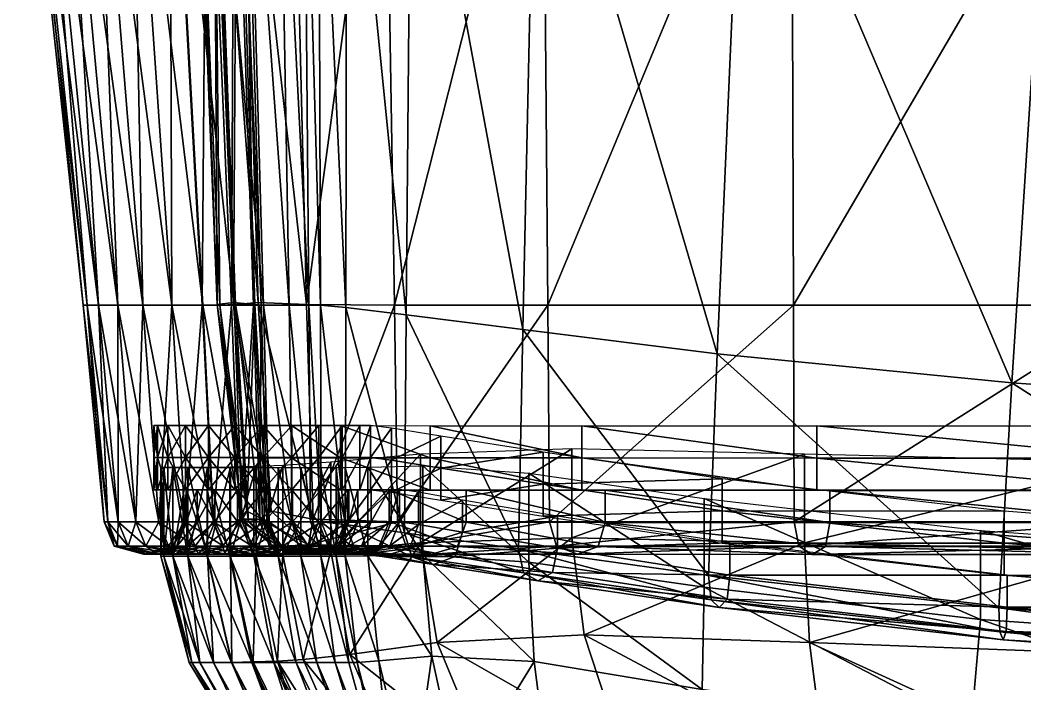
# Model space of a CAD drawing. Header units: centimetres. Extents: x -527 to 527, y -500 to 500.
# Drawn here: x -522.11 to -487.71, y -472.32 to -449.6 of the extents above; entities that cross this region are included whole.
import ezdxf

# ---------------------------------------------------------------- set-up
doc = ezdxf.new("R2010")
doc.units = ezdxf.units.CM
for name, color, linetype, true_color in [('leather', 7, 'Continuous', 0xb01a1a), ('Object019', 7, 'Continuous', 0xb8e499), ('Object021', 7, 'Continuous', 0x3d8706)]:
    doc.layers.add(name, color=color, linetype=linetype, true_color=true_color)

msp = doc.modelspace()

# ---------------------------------------------------------------- meshes
at = {"layer": 'leather', "color": 31, "true_color": 0xe4b899}
mesh = msp.add_polyface(dxfattribs=at)
corners = [(-498.764, -472.515, -369.182), (-498.984, -476.935, -368.682), (-503.982, -475.678, -367.48), (-504.515, -471.555, -367.879), (-489.555, -473.77, -369.838), (-499.764, -477.547, 170.792), (-501.532, -474.5, 172.586), (-506.118, -475.029, 165.851), (-507.832, -470.9, 166.416), (-502.803, -470.636, 173.803), (-510.823, -471.312, 155.237), (-508.871, -475.852, 155.308), (-502.529, -478.977, 165.789), (-494.567, -475.029, 176.783), (-495.088, -470.9, 178.313), (-494.661, -478.977, 173.344), (-507.066, -475.717, -365.498), (-508.008, -471.376, -365.716), (-508.695, -476.232, -362.108), (-509.829, -471.535, -362.162), (-498.691, -469.013, -369.349), (-504.692, -468.154, -368.011), (-504.692, -465.112, -368.011), (-498.691, -465.972, -369.349), (-489.238, -470.115, -370.02), (-495.262, -467.496, 178.823), (-503.226, -467.32, 174.208), (-495.262, -464.455, 178.823), (-503.226, -464.278, 174.208), (-508.322, -467.902, -365.789), (-510.207, -467.941, -362.181), (-510.207, -464.9, -362.181), (-508.322, -464.86, -365.789), (-508.403, -467.496, 166.605), (-508.403, -464.455, 166.605)]
mesh.append_faces([[corners[k] for k in face] for face in [(0, 1, 2), (2, 3, 0), (1, 0, 4), (5, 6, 7), (8, 7, 6), (6, 9, 8), (7, 8, 10), (10, 11, 7), (12, 7, 11), (13, 14, 9), (9, 6, 13), (15, 13, 6), (6, 5, 15), (16, 17, 3), (3, 2, 16), (17, 16, 18), (18, 19, 17), (4, 0, 20), (21, 20, 0), (0, 3, 21), (20, 21, 22), (22, 23, 20), (24, 20, 23), (25, 26, 9), (9, 14, 25), (26, 25, 27), (27, 28, 26), (29, 21, 3), (3, 17, 29), (30, 29, 17), (31, 32, 29), (21, 29, 32), (32, 22, 21), (10, 8, 33), (26, 33, 8), (8, 9, 26), (33, 26, 28), (28, 34, 33)]], dxfattribs={"vtx2": -1, "color": 31})
mesh = msp.add_polyface(dxfattribs=at)
corners = [(-508.008, -471.376, -365.716), (-509.829, -471.535, -362.162), (-510.207, -467.941, -362.181), (-508.322, -467.902, -365.789), (-510.207, -464.9, -362.181), (-510.975, -467.954, -356.683), (-510.563, -471.588, -356.683), (-511.289, -467.954, -348.893), (-510.85, -471.588, -348.893), (-511.289, -464.913, -348.893), (-510.975, -464.913, -356.683), (-513.115, -467.888, 139.235), (-514.026, -467.921, 118.214), (-513.298, -471.538, 118.345), (-512.421, -471.488, 139.347), (-511.473, -467.77, 155.213), (-510.823, -471.312, 155.237), (-511.473, -464.729, 155.213), (-513.115, -464.847, 139.235), (-514.026, -464.88, 118.214), (-508.403, -467.496, 166.605), (-508.403, -464.455, 166.605), (-514.123, -471.568, 91.83), (-511.813, -467.954, -338.407), (-511.327, -471.588, -338.407), (-512.492, -467.954, -324.635), (-511.947, -471.588, -324.633), (-512.492, -464.913, -324.635), (-511.813, -464.913, -338.407), (-513.274, -467.954, -306.986), (-512.66, -471.588, -306.98), (-514.105, -467.954, -284.869), (-513.417, -471.588, -284.855), (-514.105, -464.913, -284.869), (-513.274, -464.913, -306.986)]
mesh.append_faces([[corners[k] for k in face] for face in [(0, 1, 2), (3, 2, 4), (5, 2, 1), (1, 6, 5), (7, 5, 6), (6, 8, 7), (5, 7, 9), (9, 10, 5), (2, 5, 10), (10, 4, 2), (11, 12, 13), (13, 14, 11), (15, 11, 14), (14, 16, 15), (11, 15, 17), (17, 18, 11), (12, 11, 18), (18, 19, 12), (20, 15, 16), (15, 20, 21), (21, 17, 15), (22, 13, 12), (23, 7, 8), (8, 24, 23), (25, 23, 24), (24, 26, 25), (23, 25, 27), (27, 28, 23), (7, 23, 28), (28, 9, 7), (29, 25, 26), (26, 30, 29), (31, 29, 30), (30, 32, 31), (29, 31, 33), (33, 34, 29), (25, 29, 34), (34, 27, 25)]], dxfattribs={"vtx2": -1, "color": 31})
mesh = msp.add_polyface(dxfattribs=at)
corners = [(-476.544, -488.911, 145.176), (-474.397, -487.3, 159.79), (-488.595, -486.003, 158.453), (-490.486, -487.3, 143.494), (-478.333, -489.82, 125.146), (-492.008, -487.961, 123.184), (-484.925, -480.334, 175.399), (-486.56, -483.699, 168.815), (-472.249, -484.65, 169.918), (-496.332, -481.837, 167.107), (-494.661, -478.977, 173.344), (-500.106, -484.65, 141.813), (-498.505, -483.699, 156.966), (-489.555, -473.77, -369.838), (-490.504, -478.651, -369.291), (-498.984, -476.935, -368.682), (-491.655, -483.331, -368.065), (-499.51, -481.052, -367.572), (-484.063, -471.312, 180.641), (-484.231, -475.852, 179.028), (-469.529, -476.206, 179.904), (-470.496, -480.955, 176.356), (-493.178, -488.063, -362.194), (-492.574, -486.384, -365.844), (-479.407, -488.289, -365.935), (-478.441, -484.994, -368.23), (-476.973, -479.99, -369.494), (-475.685, -474.836, -370.056), (-494.567, -475.029, 176.783), (-495.088, -470.9, 178.313), (-489.238, -470.115, -370.02), (-475.256, -471.091, -370.244), (-489.238, -467.073, -370.02), (-475.256, -468.049, -370.244), (-498.691, -469.013, -369.349), (-498.691, -465.972, -369.349), (-484.007, -467.77, 181.178), (-495.262, -467.496, 178.823), (-484.007, -464.729, 181.178), (-495.262, -464.455, 178.823), (-468.957, -467.888, 182.006), (-468.957, -464.847, 182.006)]
mesh.append_faces([[corners[k] for k in face] for face in [(0, 1, 2), (2, 3, 0), (4, 0, 3), (3, 5, 4), (6, 7, 8), (7, 2, 1), (2, 7, 9), (10, 9, 7), (7, 6, 10), (5, 3, 11), (3, 2, 12), (13, 14, 15), (14, 16, 17), (18, 19, 20), (19, 6, 21), (22, 23, 24), (25, 24, 23), (23, 16, 25), (26, 25, 16), (16, 14, 26), (27, 26, 14), (14, 13, 27), (28, 10, 6), (6, 19, 28), (29, 28, 19), (19, 18, 29), (30, 31, 27), (27, 13, 30), (31, 30, 32), (32, 33, 31), (34, 30, 13), (35, 32, 30), (36, 37, 29), (29, 18, 36), (37, 36, 38), (38, 39, 37), (40, 36, 18), (41, 38, 36)]], dxfattribs={"vtx2": -1, "color": 31})
mesh = msp.add_polyface(dxfattribs=at)
corners = [(-514.931, -467.954, -257.693), (-514.105, -467.954, -284.869), (-513.417, -471.588, -284.855), (-515.702, -467.954, -226.532), (-514.17, -471.588, -257.667), (-515.702, -464.913, -226.532), (-514.931, -464.913, -257.693), (-514.105, -464.913, -284.869), (-516.369, -467.954, -192.456), (-514.873, -471.588, -226.489), (-516.88, -467.954, -156.539), (-515.481, -471.588, -192.398), (-516.88, -464.913, -156.539), (-516.369, -464.913, -192.456), (-516.369, -467.954, 26.898), (-516.88, -467.954, -9.02), (-515.948, -471.588, -8.921), (-515.694, -467.951, 60.864), (-515.481, -471.588, 27.01), (-514.862, -471.583, 60.989), (-515.694, -464.91, 60.864), (-516.369, -464.913, 26.898), (-516.88, -464.913, -9.02), (-514.899, -467.941, 91.696), (-514.123, -471.568, 91.83), (-514.026, -467.921, 118.214), (-514.026, -464.88, 118.214), (-514.899, -464.9, 91.696), (-517.187, -467.954, -119.851), (-515.948, -471.588, -156.467), (-517.29, -467.954, -82.779), (-516.228, -471.588, -119.771), (-517.29, -464.913, -82.779), (-517.187, -464.913, -119.851), (-517.187, -467.954, -45.707), (-516.321, -471.588, -82.694), (-516.228, -471.588, -45.616), (-517.187, -464.913, -45.707)]
mesh.append_faces([[corners[k] for k in face] for face in [(0, 1, 2), (3, 0, 4), (0, 3, 5), (5, 6, 0), (1, 0, 6), (6, 7, 1), (8, 3, 9), (10, 8, 11), (8, 10, 12), (12, 13, 8), (3, 8, 13), (13, 5, 3), (14, 15, 16), (17, 14, 18), (18, 19, 17), (14, 17, 20), (20, 21, 14), (15, 14, 21), (21, 22, 15), (23, 17, 19), (19, 24, 23), (25, 23, 24), (23, 25, 26), (26, 27, 23), (17, 23, 27), (27, 20, 17), (28, 10, 29), (30, 28, 31), (28, 30, 32), (32, 33, 28), (10, 28, 33), (33, 12, 10), (34, 30, 35), (15, 34, 36), (34, 15, 22), (22, 37, 34), (30, 34, 37), (37, 32, 30)]], dxfattribs={"vtx2": -1, "color": 31})
mesh = msp.add_polyface(dxfattribs=at)
corners = [(-513.15, -476.404, -156.25), (-515.948, -471.588, -156.467), (-515.481, -471.588, -192.398), (-512.819, -476.404, -192.221), (-514.873, -471.588, -226.489), (-510.563, -471.588, -356.683), (-509.329, -476.404, -356.683), (-509.532, -476.404, -348.893), (-510.85, -471.588, -348.893), (-509.829, -471.535, -362.162), (-508.695, -476.232, -362.108), (-512.819, -476.404, 27.346), (-512.364, -476.394, 61.366), (-514.862, -471.583, 60.989), (-515.481, -471.588, 27.01), (-515.948, -471.588, -8.921), (-513.15, -476.404, -8.625), (-511.793, -476.365, 92.23), (-511.116, -476.305, 118.737), (-513.298, -471.538, 118.345), (-514.123, -471.568, 91.83), (-516.321, -471.588, -82.694), (-516.228, -471.588, -119.771), (-513.349, -476.404, -119.531), (-516.228, -471.588, -45.616), (-513.349, -476.404, -45.344), (-513.415, -476.404, -82.438), (-511.947, -471.588, -324.633), (-511.327, -471.588, -338.407), (-509.871, -476.404, -338.407), (-513.417, -471.588, -284.855), (-512.66, -471.588, -306.98), (-510.817, -476.404, -306.964), (-510.311, -476.404, -324.629), (-511.889, -476.404, -257.587), (-514.17, -471.588, -257.667), (-512.388, -476.404, -226.361), (-510.339, -476.206, 139.683), (-512.421, -471.488, 139.347), (-508.871, -475.852, 155.308), (-510.823, -471.312, 155.237), (-514.931, -467.954, -257.693), (-515.702, -467.954, -226.532), (-516.369, -467.954, -192.456), (-516.88, -467.954, -156.539), (-516.369, -467.954, 26.898), (-517.187, -467.954, -119.851), (-517.29, -467.954, -82.779), (-517.187, -467.954, -45.707), (-516.88, -467.954, -9.02)]
mesh.append_faces([[corners[k] for k in face] for face in [(0, 1, 2), (3, 2, 4), (5, 6, 7), (7, 8, 5), (6, 5, 9), (9, 10, 6), (11, 12, 13), (13, 14, 11), (14, 15, 16), (17, 18, 19), (19, 20, 17), (12, 17, 20), (20, 13, 12), (21, 22, 23), (22, 1, 0), (15, 24, 25), (24, 21, 26), (27, 28, 29), (7, 29, 28), (28, 8, 7), (30, 31, 32), (33, 32, 31), (31, 27, 33), (34, 35, 30), (36, 4, 35), (37, 38, 19), (19, 18, 37), (38, 37, 39), (39, 40, 38), (30, 35, 41), (35, 4, 42), (4, 2, 43), (2, 1, 44), (15, 14, 45), (1, 22, 46), (22, 21, 47), (21, 24, 48), (24, 15, 49)]], dxfattribs={"vtx2": -1, "color": 31})
mesh = msp.add_polyface(dxfattribs=at)
corners = [(-512.819, -476.404, -192.221), (-508.476, -481.377, -191.825), (-508.653, -481.377, -155.764), (-513.15, -476.404, -156.25), (-515.481, -471.588, -192.398), (-514.873, -471.588, -226.489), (-512.388, -476.404, -226.361), (-508.246, -481.377, -226.073), (-512.819, -476.404, 27.346), (-513.15, -476.404, -8.625), (-508.653, -481.377, -7.958), (-508.476, -481.377, 28.103), (-512.364, -476.394, 61.366), (-508.195, -481.355, 62.212), (-515.481, -471.588, 27.01), (-511.793, -476.365, 92.23), (-507.777, -481.292, 93.131), (-511.116, -476.305, 118.737), (-513.349, -476.404, -119.531), (-508.759, -481.377, -118.991), (-513.415, -476.404, -82.438), (-508.795, -481.377, -81.861), (-516.321, -471.588, -82.694), (-516.228, -471.588, -119.771), (-513.349, -476.404, -45.344), (-508.759, -481.377, -44.731), (-515.948, -471.588, -8.921), (-516.228, -471.588, -45.616), (-510.311, -476.404, -324.629), (-509.871, -476.404, -338.407), (-506.902, -481.377, -338.407), (-511.947, -471.588, -324.633), (-510.817, -476.404, -306.964), (-507.137, -481.377, -324.62), (-511.354, -476.404, -284.815), (-507.407, -481.377, -306.928), (-513.417, -471.588, -284.855), (-511.889, -476.404, -257.587), (-507.98, -481.377, -257.406), (-514.17, -471.588, -257.667), (-506.393, -480.955, 140.44), (-510.339, -476.206, 139.683)]
mesh.append_faces([[corners[k] for k in face] for face in [(0, 1, 2), (2, 3, 0), (4, 0, 3), (5, 6, 0), (1, 0, 6), (6, 7, 1), (8, 9, 10), (10, 11, 8), (12, 8, 11), (11, 13, 12), (9, 8, 14), (15, 12, 13), (13, 16, 15), (17, 15, 16), (18, 3, 2), (2, 19, 18), (20, 18, 19), (19, 21, 20), (18, 20, 22), (3, 18, 23), (24, 20, 21), (21, 25, 24), (9, 24, 25), (25, 10, 9), (24, 9, 26), (20, 24, 27), (28, 29, 30), (29, 28, 31), (32, 28, 33), (34, 32, 35), (32, 34, 36), (36, 34, 37), (38, 37, 34), (37, 38, 7), (7, 6, 37), (39, 37, 6), (40, 41, 17)]], dxfattribs={"vtx2": -1, "color": 31})
at = {"layer": 'Object019', "color": 31, "true_color": 0xe4b899}
mesh = msp.add_polyface(dxfattribs=at)
corners = [(-514.753, -463.478, -257.689), (-515.66, -463.478, -226.572), (-515.66, -464.578, -226.568), (-514.753, -464.578, -257.685), (-515.66, -465.678, -226.564), (-516.444, -464.578, -192.536), (-516.444, -463.478, -192.54), (-517.046, -464.578, -156.656), (-517.046, -463.478, -156.66), (-517.046, -465.678, -156.652), (-516.444, -465.678, -192.532), (-517.407, -464.578, -119.996), (-517.407, -463.478, -120), (-517.527, -464.578, -82.946), (-517.527, -463.478, -82.95), (-517.527, -465.678, -82.942), (-517.407, -465.678, -119.992), (-517.407, -464.578, -45.896), (-517.407, -463.478, -45.9), (-517.046, -464.578, -9.236), (-517.046, -463.478, -9.24), (-517.046, -465.678, -9.232), (-517.407, -465.678, -45.892), (-516.444, -464.578, 26.644), (-516.444, -463.478, 26.64), (-515.66, -464.578, 60.571), (-515.66, -463.478, 60.567), (-515.66, -465.678, 60.575), (-516.444, -465.678, 26.648), (-514.753, -464.579, 91.374), (-514.753, -465.679, 91.378)]
mesh.append_faces([[corners[k] for k in face] for face in [(0, 1, 2), (3, 2, 4), (5, 2, 1), (1, 6, 5), (7, 5, 6), (6, 8, 7), (5, 7, 9), (9, 10, 5), (2, 5, 10), (10, 4, 2), (11, 7, 8), (8, 12, 11), (13, 11, 12), (12, 14, 13), (11, 13, 15), (15, 16, 11), (7, 11, 16), (16, 9, 7), (17, 13, 14), (14, 18, 17), (19, 17, 18), (18, 20, 19), (17, 19, 21), (21, 22, 17), (13, 17, 22), (22, 15, 13), (23, 19, 20), (20, 24, 23), (25, 23, 24), (24, 26, 25), (23, 25, 27), (27, 28, 23), (19, 23, 28), (28, 21, 19), (29, 25, 26), (30, 27, 25)]], dxfattribs={"vtx2": -1, "color": 31})
mesh = msp.add_polyface(dxfattribs=at)
corners = [(-511.086, -464.577, -338.312), (-510.473, -464.577, -348.726), (-510.473, -463.477, -348.73), (-511.086, -463.477, -338.316), (-511.886, -464.577, -324.542), (-511.886, -463.477, -324.546), (-511.886, -465.677, -324.538), (-511.086, -465.677, -338.308), (-510.473, -465.677, -348.722), (-512.805, -464.577, -306.909), (-512.805, -463.477, -306.913), (-513.782, -464.578, -284.821), (-513.782, -463.478, -284.825), (-513.782, -465.678, -284.817), (-512.805, -465.677, -306.905), (-514.753, -464.578, -257.685), (-514.753, -463.478, -257.689), (-515.66, -464.578, -226.568), (-515.66, -465.678, -226.564), (-514.753, -465.678, -257.681), (-515.66, -463.478, 60.567), (-514.753, -463.479, 91.37), (-514.753, -464.579, 91.374), (-513.784, -464.579, 117.848), (-513.784, -463.479, 117.844), (-513.784, -465.679, 117.852), (-514.753, -465.679, 91.378), (-515.66, -464.578, 60.571), (-512.813, -464.58, 138.788), (-512.813, -463.48, 138.784), (-511.141, -464.582, 154.704), (-511.141, -463.482, 154.7), (-511.141, -465.682, 154.708), (-512.813, -465.68, 138.792)]
mesh.append_faces([[corners[k] for k in face] for face in [(0, 1, 2), (2, 3, 0), (4, 0, 3), (3, 5, 4), (0, 4, 6), (6, 7, 0), (1, 0, 7), (7, 8, 1), (9, 4, 5), (5, 10, 9), (11, 9, 10), (10, 12, 11), (9, 11, 13), (13, 14, 9), (4, 9, 14), (14, 6, 4), (15, 11, 12), (12, 16, 15), (17, 15, 16), (18, 19, 15), (11, 15, 19), (19, 13, 11), (20, 21, 22), (23, 22, 21), (21, 24, 23), (22, 23, 25), (25, 26, 22), (27, 22, 26), (28, 23, 24), (24, 29, 28), (30, 28, 29), (29, 31, 30), (28, 30, 32), (32, 33, 28), (23, 28, 33), (33, 25, 23)]], dxfattribs={"vtx2": -1, "color": 31})
mesh = msp.add_polyface(dxfattribs=at)
corners = [(-498.08, -466.403, -368.021), (-488.424, -467.505, -368.691), (-488.424, -466.405, -368.695), (-498.08, -465.303, -368.025), (-504.207, -465.485, -366.764), (-504.207, -464.385, -366.768), (-504.207, -466.585, -366.76), (-498.08, -467.503, -368.017), (-488.424, -468.605, -368.687), (-507.701, -464.937, -364.778), (-507.701, -463.837, -364.782), (-509.391, -464.664, -361.481), (-509.391, -463.564, -361.485), (-509.391, -465.764, -361.477), (-507.701, -466.037, -364.774), (-510.112, -464.575, -356.289), (-510.112, -463.475, -356.294), (-510.473, -464.577, -348.726), (-510.473, -463.477, -348.73), (-510.473, -465.677, -348.722), (-510.112, -465.675, -356.285), (-508.069, -464.585, 166.108), (-511.141, -464.582, 154.704), (-511.141, -463.482, 154.7), (-508.069, -463.485, 166.104), (-502.876, -464.588, 173.732), (-502.876, -463.488, 173.728), (-502.876, -465.688, 173.736), (-508.069, -465.685, 166.112), (-511.141, -465.682, 154.708), (-494.84, -464.59, 178.309), (-494.84, -463.49, 178.304), (-494.84, -465.69, 178.313)]
mesh.append_faces([[corners[k] for k in face] for face in [(0, 1, 2), (2, 3, 0), (4, 0, 3), (3, 5, 4), (0, 4, 6), (6, 7, 0), (1, 0, 7), (7, 8, 1), (9, 4, 5), (5, 10, 9), (11, 9, 10), (10, 12, 11), (9, 11, 13), (13, 14, 9), (4, 9, 14), (14, 6, 4), (15, 11, 12), (12, 16, 15), (17, 15, 16), (16, 18, 17), (15, 17, 19), (19, 20, 15), (11, 15, 20), (20, 13, 11), (21, 22, 23), (23, 24, 21), (25, 21, 24), (24, 26, 25), (21, 25, 27), (27, 28, 21), (22, 21, 28), (28, 29, 22), (30, 25, 26), (26, 31, 30), (25, 30, 32), (32, 27, 25)]], dxfattribs={"vtx2": -1, "color": 31})
mesh = msp.add_polyface(dxfattribs=at)
corners = [(-429.838, -470.077, -368.914), (-401.622, -470.26, -368.914), (-401.622, -469.16, -368.918), (-429.838, -468.977, -368.918), (-455.072, -469.525, -368.914), (-455.072, -468.425, -368.918), (-455.072, -470.625, -368.91), (-429.838, -471.177, -368.91), (-401.622, -471.36, -368.91), (-474.345, -468.607, -368.914), (-474.345, -467.507, -368.918), (-488.424, -467.505, -368.691), (-488.424, -466.405, -368.695), (-488.424, -468.605, -368.687), (-474.345, -469.707, -368.91), (-483.535, -464.591, 180.598), (-494.84, -464.59, 178.309), (-494.84, -463.49, 178.304), (-483.535, -463.491, 180.594), (-483.535, -465.691, 180.603), (-494.84, -465.69, 178.313), (-468.537, -464.591, 181.362), (-468.537, -463.491, 181.358), (-449.644, -464.591, 181.362), (-449.644, -463.491, 181.358), (-449.644, -465.691, 181.366), (-468.537, -465.691, 181.366), (-426.657, -464.591, 181.362), (-426.657, -463.491, 181.358), (-401.622, -464.591, 181.362), (-401.622, -463.491, 181.358), (-401.622, -465.691, 181.366), (-426.657, -465.691, 181.366)]
mesh.append_faces([[corners[k] for k in face] for face in [(0, 1, 2), (2, 3, 0), (4, 0, 3), (3, 5, 4), (0, 4, 6), (6, 7, 0), (1, 0, 7), (7, 8, 1), (9, 4, 5), (5, 10, 9), (11, 9, 10), (10, 12, 11), (9, 11, 13), (13, 14, 9), (4, 9, 14), (14, 6, 4), (15, 16, 17), (17, 18, 15), (16, 15, 19), (19, 20, 16), (21, 15, 18), (18, 22, 21), (23, 21, 22), (22, 24, 23), (21, 23, 25), (25, 26, 21), (15, 21, 26), (26, 19, 15), (27, 23, 24), (24, 28, 27), (29, 27, 28), (28, 30, 29), (27, 29, 31), (31, 32, 27), (23, 27, 32), (32, 25, 23)]], dxfattribs={"vtx2": -1, "color": 31})
at = {"layer": 'Object021', "color": 31, "true_color": 0xe4b899}
mesh = msp.add_polyface(dxfattribs=at)
corners = [(-495.702, -439.29, 179.846), (-504.208, -439.29, 175.241), (-504.039, -459.356, 175.247), (-495.632, -459.356, 179.851), (-483.918, -439.29, 182.258), (-512.299, -459.334, 161.346), (-509.294, -459.356, 167.866), (-509.625, -439.29, 167.855), (-511.89, -439.29, -356.679), (-510.926, -439.348, -362.213), (-510.954, -459.439, -362.209), (-504.451, -439.864, -368.272), (-508.711, -439.52, -365.931), (-508.513, -406.415, -365.934), (-504.899, -460.189, -368.268), (-508.89, -459.689, -365.927), (-497.351, -440.438, -369.677), (-503.954, -406.588, -368.276), (-486.815, -441.127, -370.38), (-496.357, -406.875, -369.681), (-488.157, -462.02, -370.376), (-498.246, -461.021, -369.673), (-483.9, -459.356, 182.262), (-495.609, -466.778, 179.855), (-503.983, -466.778, 175.251), (-509.184, -466.778, 167.872), (-512.074, -466.686, 161.337), (-511.821, -459.356, -356.675), (-510.963, -466.87, -362.205), (-508.95, -467.146, -365.923), (-505.048, -467.697, -368.264), (-498.544, -468.615, -369.669), (-488.605, -469.718, -370.372), (-509.12, -465.673, -356.056), (-509.476, -465.676, -348.626), (-509.476, -466.776, -348.622), (-510.087, -465.677, -338.255), (-510.087, -466.777, -338.251), (-510.887, -465.677, -324.485), (-510.887, -466.777, -324.48), (-510.857, -466.783, 155.176), (-510.857, -465.683, 155.171), (-510.54, -465.683, 156.67), (-511.223, -465.682, 149.789), (-510.98, -465.682, 154.329), (-510.98, -466.782, 154.333)]
mesh.append_faces([[corners[k] for k in face] for face in [(0, 1, 2), (2, 3, 0), (4, 0, 3), (5, 6, 7), (1, 7, 6), (6, 2, 1), (8, 9, 10), (11, 12, 13), (12, 11, 14), (14, 15, 12), (9, 12, 15), (15, 10, 9), (16, 11, 17), (18, 16, 19), (20, 21, 16), (11, 16, 21), (21, 14, 11), (22, 3, 23), (24, 23, 3), (3, 2, 24), (25, 24, 2), (2, 6, 25), (26, 25, 6), (6, 5, 26), (27, 10, 28), (29, 28, 10), (10, 15, 29), (30, 29, 15), (15, 14, 30), (31, 30, 14), (14, 21, 31), (21, 20, 32), (33, 34, 35), (34, 36, 37), (36, 38, 39), (40, 41, 42), (43, 44, 45), (44, 41, 40)]], dxfattribs={"vtx2": -1, "color": 31})
mesh = msp.add_polyface(dxfattribs=at)
corners = [(-468.67, -439.29, 183.062), (-483.918, -439.29, 182.258), (-483.9, -459.356, 182.262), (-468.67, -459.356, 183.066), (-495.632, -459.356, 179.851), (-497.351, -440.438, -369.677), (-486.815, -441.127, -370.38), (-488.157, -462.02, -370.376), (-472.249, -441.816, -370.614), (-485.324, -407.219, -370.383), (-473.86, -463.019, -370.61), (-468.644, -467.606, 182.735), (-483.823, -467.606, 181.94), (-483.609, -467.888, 180.952), (-468.564, -467.888, 181.724), (-483.395, -467.621, 179.963), (-494.998, -467.887, 178.637), (-495.456, -467.605, 179.552), (-494.54, -467.619, 177.72), (-474.355, -471.91, -369.252), (-488.462, -470.807, -369.026), (-488.569, -470.54, -370.033), (-474.386, -471.642, -370.265), (-474.325, -471.627, -368.24), (-488.354, -470.525, -368.021), (-483.895, -466.778, 182.266), (-468.67, -466.778, 183.07), (-495.609, -466.778, 179.855), (-474.397, -470.82, -370.606), (-488.605, -469.718, -370.372), (-488.318, -469.697, -367.689), (-474.314, -470.799, -367.906), (-474.314, -469.699, -367.91), (-488.318, -468.597, -367.693), (-497.808, -468.595, -367.039), (-497.9, -469.423, -367.365), (-483.323, -466.798, 179.63), (-494.387, -466.797, 177.412), (-494.387, -465.697, 177.408), (-483.323, -465.698, 179.626), (-468.458, -466.799, 180.37), (-468.484, -467.621, 180.71)]
mesh.append_faces([[corners[k] for k in face] for face in [(0, 1, 2), (2, 3, 0), (4, 2, 1), (5, 6, 7), (8, 6, 9), (6, 8, 10), (10, 7, 6), (11, 12, 13), (14, 13, 15), (16, 13, 12), (12, 17, 16), (13, 16, 18), (18, 15, 13), (19, 20, 21), (21, 22, 19), (20, 19, 23), (23, 24, 20), (3, 2, 25), (26, 25, 12), (27, 25, 2), (25, 27, 17), (17, 12, 25), (28, 29, 7), (7, 10, 28), (29, 28, 22), (22, 21, 29), (30, 31, 32), (32, 33, 30), (31, 30, 24), (24, 23, 31), (34, 30, 33), (35, 24, 30), (36, 37, 38), (38, 39, 36), (37, 36, 15), (15, 18, 37), (40, 36, 39), (41, 15, 36)]], dxfattribs={"vtx2": -1, "color": 31})
mesh = msp.add_polyface(dxfattribs=at)
corners = [(-514.119, -459.356, 150.321), (-513.849, -459.356, 154.926), (-514.44, -439.29, 154.924), (-517.904, -459.356, 60.621), (-516.912, -459.356, 91.438), (-518.29, -439.29, 91.434), (-515.87, -459.356, 117.593), (-516.981, -439.29, 117.589), (-519.42, -459.356, -9.209), (-518.761, -459.356, 26.682), (-520.615, -439.29, 26.678), (-519.537, -439.29, 60.617), (-519.947, -459.356, -82.942), (-519.815, -459.356, -45.88), (-521.94, -439.29, -45.884), (-521.443, -439.29, -9.213), (-519.42, -459.356, -156.675), (-519.815, -459.356, -120.003), (-521.94, -439.29, -120.007), (-522.105, -439.29, -82.946), (-517.904, -459.356, -226.609), (-518.761, -459.356, -192.565), (-520.615, -439.29, -192.57), (-521.443, -439.29, -156.679), (-516.912, -459.356, -257.739), (-519.537, -439.29, -226.613), (-513.774, -459.356, -324.629), (-514.78, -459.356, -306.988), (-515.61, -439.29, -306.992), (-512.225, -459.356, -348.885), (-512.899, -459.356, -338.399), (-513.246, -439.29, -338.403), (-510.954, -459.439, -362.209), (-511.821, -459.356, -356.675), (-511.89, -439.29, -356.679), (-514.072, -459.334, 155.374), (-513.652, -466.778, 154.93), (-519.227, -466.778, -82.938), (-519.107, -466.778, -119.999), (-518.745, -466.778, -156.671), (-518.143, -466.778, -192.561), (-517.359, -466.778, -226.605), (-516.452, -466.778, -257.734), (-515.849, -459.356, -284.887), (-515.481, -466.778, -284.883), (-514.503, -466.778, -306.984), (-513.583, -466.778, -324.625), (-512.784, -466.778, -338.395), (-512.168, -466.778, -348.88), (-511.798, -466.778, -356.671), (-515.365, -459.336, 156.288), (-515.271, -459.359, 157.708), (-516.083, -439.307, 157.794), (-514.73, -459.336, 159.024), (-514.285, -466.777, 157.52), (-514.505, -466.686, 156.13), (-514.34, -466.411, 155.611), (-514.801, -459.266, 155.675), (-512.074, -466.686, 161.337), (-512.299, -459.334, 161.346), (-513.955, -459.266, 159.324), (-513.514, -466.411, 159.265), (-514.866, -459.356, 137.549), (-515.718, -439.29, 137.546), (-514.779, -439.29, 150.319), (-515.5, -466.778, 117.597)]
mesh.append_faces([[corners[k] for k in face] for face in [(0, 1, 2), (3, 4, 5), (4, 6, 7), (8, 9, 10), (9, 3, 11), (12, 13, 14), (13, 8, 15), (16, 17, 18), (17, 12, 19), (20, 21, 22), (21, 16, 23), (24, 20, 25), (26, 27, 28), (29, 30, 31), (32, 33, 34), (35, 1, 36), (13, 12, 37), (12, 17, 38), (17, 16, 39), (16, 21, 40), (21, 20, 41), (20, 24, 42), (24, 43, 44), (43, 27, 45), (27, 26, 46), (26, 30, 47), (30, 29, 48), (29, 33, 49), (50, 51, 52), (53, 51, 54), (51, 50, 55), (56, 57, 35), (50, 57, 56), (58, 59, 60), (61, 60, 53), (6, 62, 63), (62, 0, 64), (62, 6, 65)]], dxfattribs={"vtx2": -1, "color": 31})
mesh = msp.add_polyface(dxfattribs=at)
corners = [(-509.625, -439.29, 167.855), (-512.795, -439.292, 161.339), (-512.299, -459.334, 161.346), (-514.44, -439.29, 154.924), (-514.779, -439.29, 150.319), (-514.119, -459.356, 150.321), (-514.678, -439.293, 155.382), (-513.849, -459.356, 154.926), (-514.072, -459.334, 155.374), (-518.29, -439.29, 91.434), (-519.537, -439.29, 60.617), (-517.904, -459.356, 60.621), (-516.981, -439.29, 117.589), (-516.912, -459.356, 91.438), (-520.615, -439.29, 26.678), (-521.443, -439.29, -9.213), (-519.42, -459.356, -9.209), (-518.761, -459.356, 26.682), (-521.94, -439.29, -45.884), (-522.105, -439.29, -82.946), (-519.947, -459.356, -82.942), (-519.815, -459.356, -45.88), (-521.94, -439.29, -120.007), (-521.443, -439.29, -156.679), (-519.42, -459.356, -156.675), (-519.815, -459.356, -120.003), (-520.615, -439.29, -192.57), (-519.537, -439.29, -226.613), (-517.904, -459.356, -226.609), (-518.761, -459.356, -192.565), (-518.29, -439.29, -257.743), (-516.954, -439.29, -284.891), (-515.849, -459.356, -284.887), (-516.912, -459.356, -257.739), (-515.61, -439.29, -306.992), (-514.345, -439.29, -324.633), (-513.774, -459.356, -324.629), (-514.78, -459.356, -306.988), (-513.246, -439.29, -338.403), (-512.399, -439.29, -348.889), (-512.225, -459.356, -348.885), (-512.899, -459.356, -338.399), (-511.89, -439.29, -356.679), (-511.821, -459.356, -356.675), (-516.083, -439.307, 157.794), (-516.156, -439.306, 156.365), (-515.365, -459.336, 156.288), (-515.477, -439.305, 159.09), (-515.271, -459.359, 157.708), (-514.73, -459.336, 159.024), (-514.801, -459.266, 155.675), (-515.469, -439.299, 155.712), (-514.563, -439.298, 159.344), (-513.955, -459.266, 159.324), (-515.718, -439.29, 137.546), (-515.87, -459.356, 117.593), (-514.866, -459.356, 137.549)]
mesh.append_faces([[corners[k] for k in face] for face in [(0, 1, 2), (3, 4, 5), (6, 3, 7), (7, 8, 6), (9, 10, 11), (12, 9, 13), (14, 15, 16), (10, 14, 17), (18, 19, 20), (15, 18, 21), (22, 23, 24), (19, 22, 25), (26, 27, 28), (23, 26, 29), (30, 31, 32), (32, 33, 30), (27, 30, 33), (34, 35, 36), (31, 34, 37), (37, 32, 31), (38, 39, 40), (35, 38, 41), (41, 36, 35), (39, 42, 43), (43, 40, 39), (44, 45, 46), (47, 44, 48), (48, 49, 47), (50, 51, 6), (6, 8, 50), (51, 50, 46), (46, 45, 51), (52, 53, 2), (2, 1, 52), (53, 52, 47), (47, 49, 53), (54, 12, 55), (4, 54, 56)]], dxfattribs={"vtx2": -1, "color": 31})
mesh = msp.add_polyface(dxfattribs=at)
corners = [(-516.452, -466.778, 91.442), (-515.5, -466.778, 117.597), (-515.87, -459.356, 117.593), (-516.912, -459.356, 91.438), (-517.359, -466.778, 60.625), (-517.904, -459.356, 60.621), (-518.143, -466.778, 26.686), (-518.761, -459.356, 26.682), (-518.745, -466.778, -9.205), (-519.42, -459.356, -9.209), (-519.107, -466.778, -45.876), (-519.815, -459.356, -45.88), (-519.227, -466.778, -82.938), (-519.107, -466.778, -119.999), (-519.947, -459.356, -82.942), (-518.745, -466.778, -156.671), (-519.815, -459.356, -120.003), (-518.143, -466.778, -192.561), (-519.42, -459.356, -156.675), (-517.359, -466.778, -226.605), (-518.761, -459.356, -192.565), (-516.452, -466.778, -257.734), (-517.904, -459.356, -226.609), (-515.481, -466.778, -284.883), (-516.912, -459.356, -257.739), (-514.503, -466.778, -306.984), (-515.849, -459.356, -284.887), (-515.444, -466.778, -192.508), (-514.66, -466.778, -226.533), (-514.66, -465.678, -226.537), (-515.444, -465.678, -192.512), (-516.046, -466.778, -156.634), (-516.046, -465.678, -156.639), (-516.407, -466.778, -119.981), (-516.407, -465.678, -119.985), (-516.527, -466.778, -82.938), (-516.527, -465.678, -82.942), (-516.407, -466.778, -45.894), (-516.407, -465.678, -45.898), (-516.046, -466.778, -9.241), (-516.046, -465.678, -9.245), (-515.444, -466.779, 26.632), (-515.444, -465.679, 26.628), (-514.66, -466.779, 60.552), (-514.66, -465.679, 60.548), (-514.505, -466.686, 156.13), (-514.285, -466.777, 157.52), (-515.271, -459.359, 157.708), (-514.34, -466.411, 155.611), (-515.365, -459.336, 156.288), (-514.119, -459.356, 150.321), (-514.866, -459.356, 137.549), (-514.582, -466.778, 137.553)]
mesh.append_faces([[corners[k] for k in face] for face in [(0, 1, 2), (2, 3, 0), (4, 0, 3), (3, 5, 4), (6, 4, 5), (5, 7, 6), (8, 6, 7), (7, 9, 8), (10, 8, 9), (9, 11, 10), (12, 10, 11), (13, 12, 14), (15, 13, 16), (17, 15, 18), (19, 17, 20), (21, 19, 22), (23, 21, 24), (25, 23, 26), (27, 28, 29), (29, 30, 27), (31, 27, 30), (30, 32, 31), (33, 31, 32), (32, 34, 33), (35, 33, 34), (34, 36, 35), (37, 35, 36), (36, 38, 37), (39, 37, 38), (38, 40, 39), (41, 39, 40), (40, 42, 41), (43, 41, 42), (42, 44, 43), (45, 46, 47), (48, 45, 49), (50, 51, 52), (1, 52, 51)]], dxfattribs={"vtx2": -1, "color": 31})
mesh = msp.add_polyface(dxfattribs=at)
corners = [(-513.652, -466.778, 154.93), (-513.81, -466.686, 155.361), (-514.072, -459.334, 155.374), (-513.899, -466.778, 150.325), (-513.849, -459.356, 154.926), (-514.119, -459.356, 150.321), (-513.318, -467.604, 154.858), (-513.583, -466.778, -324.625), (-514.503, -466.778, -306.984), (-514.78, -459.356, -306.988), (-512.784, -466.778, -338.395), (-513.774, -459.356, -324.629), (-512.168, -466.778, -348.88), (-512.899, -459.356, -338.399), (-511.798, -466.778, -356.671), (-512.225, -459.356, -348.885), (-510.963, -466.87, -362.205), (-511.821, -459.356, -356.675), (-510.887, -465.677, -324.485), (-511.806, -465.677, -306.856), (-511.806, -466.777, -306.852), (-512.783, -466.777, -284.771), (-512.783, -465.677, -284.776), (-513.12, -467.602, -284.782), (-510.887, -466.777, -324.48), (-512.143, -467.602, -306.866), (-513.754, -466.777, -257.643), (-513.754, -465.677, -257.647), (-514.66, -466.778, -226.533), (-514.66, -465.678, -226.537), (-514.091, -467.602, -257.651), (-513.754, -466.779, 91.347), (-514.66, -466.779, 60.552), (-514.66, -465.679, 60.548), (-513.754, -465.679, 91.343), (-512.806, -466.779, 117.427), (-512.806, -465.679, 117.423), (-511.897, -466.781, 137.2), (-511.897, -465.681, 137.196), (-511.223, -466.782, 149.793), (-511.223, -465.682, 149.789), (-514.285, -466.777, 157.52), (-513.886, -466.686, 158.87), (-514.73, -459.336, 159.024), (-514.505, -466.686, 156.13), (-513.507, -467.556, 155.65), (-513.146, -467.604, 157.266), (-514.34, -466.411, 155.611), (-513.514, -466.411, 159.265), (-512.237, -467.556, 160.19), (-512.074, -466.686, 161.337), (-513.955, -459.266, 159.324), (-514.582, -466.778, 137.553)]
mesh.append_faces([[corners[k] for k in face] for face in [(0, 1, 2), (3, 0, 4), (4, 5, 3), (1, 0, 6), (7, 8, 9), (10, 7, 11), (12, 10, 13), (14, 12, 15), (16, 14, 17), (18, 19, 20), (21, 20, 19), (19, 22, 21), (20, 21, 23), (24, 20, 25), (26, 21, 22), (22, 27, 26), (28, 26, 27), (27, 29, 28), (21, 26, 30), (31, 32, 33), (33, 34, 31), (35, 31, 34), (34, 36, 35), (37, 35, 36), (36, 38, 37), (39, 37, 38), (38, 40, 39), (41, 42, 43), (41, 44, 45), (42, 41, 46), (2, 1, 47), (44, 47, 1), (1, 45, 44), (48, 42, 49), (49, 50, 48), (51, 48, 50), (43, 42, 48), (52, 3, 5)]], dxfattribs={"vtx2": -1, "color": 31})
mesh = msp.add_polyface(dxfattribs=at)
corners = [(-495.609, -466.778, 179.855), (-503.983, -466.778, 175.251), (-503.745, -467.605, 174.998), (-509.184, -466.778, 167.872), (-512.074, -466.686, 161.337), (-512.237, -467.556, 160.19), (-508.891, -467.605, 167.701), (-511.798, -466.778, -356.671), (-510.963, -466.87, -362.205), (-510.651, -467.694, -362.056), (-488.605, -469.718, -370.372), (-498.544, -468.615, -369.669), (-498.246, -461.021, -369.673), (-506.966, -467.132, -364.092), (-503.713, -467.678, -365.868), (-503.713, -466.578, -365.872), (-506.966, -466.032, -364.096), (-508.467, -466.861, -361.042), (-508.467, -465.761, -361.046), (-508.779, -467.687, -361.184), (-509.12, -466.773, -356.052), (-509.12, -465.673, -356.056), (-509.476, -466.776, -348.622), (-509.812, -467.601, -348.651), (-509.454, -467.599, -356.127), (-510.087, -466.777, -338.251), (-509.476, -465.676, -348.626), (-510.887, -466.777, -324.48), (-510.087, -465.677, -338.255), (-511.224, -467.602, -324.495), (-510.424, -467.602, -338.266), (-511.806, -466.777, -306.852), (-510.887, -465.677, -324.485), (-506.838, -466.789, 166.478), (-509.408, -466.785, 160.039), (-509.408, -465.685, 160.034), (-506.838, -465.689, 166.474), (-502.081, -466.794, 173.2), (-502.081, -465.694, 173.195), (-502.319, -467.617, 173.459), (-507.132, -467.613, 166.655), (-494.387, -466.797, 177.412), (-494.387, -465.697, 177.408), (-494.54, -467.619, 177.72), (-511.191, -467.607, 155.254), (-510.857, -466.783, 155.176), (-510.54, -466.783, 156.674), (-510.54, -465.683, 156.67), (-510.874, -467.608, 156.753), (-510.98, -466.782, 154.333), (-511.223, -466.782, 149.793), (-511.223, -465.682, 149.789), (-510.98, -465.682, 154.329), (-511.314, -467.607, 154.411)]
mesh.append_faces([[corners[k] for k in face] for face in [(0, 1, 2), (3, 4, 5), (1, 3, 6), (7, 8, 9), (10, 11, 12), (13, 14, 15), (15, 16, 13), (17, 13, 16), (16, 18, 17), (13, 17, 19), (20, 17, 18), (18, 21, 20), (22, 20, 21), (20, 22, 23), (17, 20, 24), (25, 22, 26), (27, 25, 28), (25, 27, 29), (22, 25, 30), (31, 27, 32), (33, 34, 35), (35, 36, 33), (37, 33, 36), (36, 38, 37), (33, 37, 39), (34, 33, 40), (41, 37, 38), (38, 42, 41), (37, 41, 43), (44, 45, 46), (47, 46, 45), (46, 47, 35), (35, 34, 46), (48, 46, 34), (49, 50, 51), (45, 49, 52), (49, 45, 44), (50, 49, 53)]], dxfattribs={"vtx2": -1, "color": 31})
mesh = msp.add_polyface(dxfattribs=at)
corners = [(-515.103, -467.879, 91.399), (-514.153, -467.879, 117.516), (-515.163, -467.603, 117.579), (-514.998, -467.604, 60.564), (-514.091, -467.604, 91.362), (-513.142, -467.604, 117.451), (-514.132, -467.878, -284.823), (-515.103, -467.878, -257.685), (-516.115, -467.603, -257.72), (-515.143, -467.603, -284.866), (-513.12, -467.602, -284.782), (-514.091, -467.602, -257.651), (-516.01, -467.878, -226.565), (-514.998, -467.603, -226.539), (-513.155, -467.878, -306.914), (-514.166, -467.603, -306.964), (-513.246, -467.603, -324.604), (-512.235, -467.878, -324.549), (-513.652, -466.778, 154.93), (-513.899, -466.778, 150.325), (-513.564, -467.604, 150.261), (-513.318, -467.604, 154.858), (-513.507, -467.556, 155.65), (-513.81, -466.686, 155.361), (-514.503, -466.778, -306.984), (-513.583, -466.778, -324.625), (-515.481, -466.778, -284.883), (-513.754, -466.777, -257.643), (-514.66, -466.778, -226.533), (-512.783, -466.777, -284.771), (-515.781, -467.603, -192.511), (-515.444, -466.779, 26.632), (-514.66, -466.779, 60.552), (-513.754, -466.779, 91.347), (-512.806, -466.779, 117.427), (-513.146, -467.604, 157.266), (-514.285, -466.777, 157.52), (-514.246, -467.603, 137.512), (-513.239, -467.879, 137.38), (-514.582, -466.778, 137.553), (-515.5, -466.778, 117.597)]
mesh.append_faces([[corners[k] for k in face] for face in [(0, 1, 2), (3, 4, 0), (1, 0, 4), (4, 5, 1), (6, 7, 8), (8, 9, 6), (7, 6, 10), (10, 11, 7), (12, 7, 11), (11, 13, 12), (14, 6, 9), (9, 15, 14), (15, 16, 17), (18, 19, 20), (20, 21, 18), (21, 22, 23), (24, 25, 16), (16, 15, 24), (26, 24, 15), (15, 9, 26), (27, 28, 13), (13, 11, 27), (11, 10, 29), (30, 13, 28), (31, 32, 3), (33, 34, 5), (5, 4, 33), (32, 33, 4), (4, 3, 32), (22, 35, 36), (20, 37, 38), (1, 38, 37), (37, 2, 1), (38, 1, 5), (39, 40, 2), (2, 37, 39), (19, 39, 37), (37, 20, 19)]], dxfattribs={"vtx2": -1, "color": 31})
mesh = msp.add_polyface(dxfattribs=at)
corners = [(-512.316, -467.88, 154.636), (-512.192, -467.88, 155.481), (-513.507, -467.556, 155.65), (-513.318, -467.604, 154.858), (-512.561, -467.88, 150.063), (-513.564, -467.604, 150.261), (-511.558, -467.607, 149.862), (-511.314, -467.607, 154.411), (-511.191, -467.607, 155.254), (-512.235, -467.878, -324.549), (-513.155, -467.878, -306.914), (-514.166, -467.603, -306.964), (-511.224, -467.602, -324.495), (-512.143, -467.602, -306.866), (-514.132, -467.878, -284.823), (-513.12, -467.602, -284.782), (-511.436, -467.878, -338.319), (-513.246, -467.603, -324.604), (-512.447, -467.603, -338.374), (-510.822, -467.877, -348.747), (-511.831, -467.603, -348.845), (-512.784, -466.778, -338.395), (-512.168, -466.778, -348.88), (-513.583, -466.778, -324.625), (-511.798, -466.778, -356.671), (-511.463, -467.602, -356.59), (-511.806, -466.777, -306.852), (-511.897, -466.781, 137.2), (-511.223, -466.782, 149.793), (-512.232, -467.605, 137.247), (-512.806, -466.779, 117.427), (-513.142, -467.604, 117.451), (-513.146, -467.604, 157.266), (-512.237, -467.556, 160.19), (-513.886, -466.686, 158.87), (-511.876, -467.881, 156.98), (-510.874, -467.608, 156.753), (-510.703, -467.882, 160.443), (-513.239, -467.879, 137.38)]
mesh.append_faces([[corners[k] for k in face] for face in [(0, 1, 2), (2, 3, 0), (4, 0, 3), (3, 5, 4), (0, 4, 6), (6, 7, 0), (1, 0, 7), (7, 8, 1), (9, 10, 11), (10, 9, 12), (12, 13, 10), (14, 10, 13), (13, 15, 14), (16, 9, 17), (17, 18, 16), (19, 16, 18), (18, 20, 19), (21, 22, 20), (20, 18, 21), (23, 21, 18), (18, 17, 23), (22, 24, 25), (25, 20, 22), (15, 13, 26), (27, 28, 6), (6, 29, 27), (30, 27, 29), (29, 31, 30), (32, 33, 34), (35, 32, 2), (2, 1, 35), (36, 35, 1), (32, 35, 37), (37, 33, 32), (38, 4, 5), (31, 29, 38), (4, 38, 29), (29, 6, 4)]], dxfattribs={"vtx2": -1, "color": 31})
mesh = msp.add_polyface(dxfattribs=at)
corners = [(-503.032, -467.886, 174.23), (-494.998, -467.887, 178.637), (-495.456, -467.605, 179.552), (-503.745, -467.605, 174.998), (-502.319, -467.617, 173.459), (-494.54, -467.619, 177.72), (-508.011, -467.884, 167.179), (-508.891, -467.605, 167.701), (-507.132, -467.613, 166.655), (-504.38, -468.788, -367.062), (-507.958, -468.238, -365.003), (-508.702, -467.969, -365.691), (-504.881, -468.519, -367.962), (-503.88, -468.506, -366.165), (-507.214, -467.958, -364.318), (-498.176, -469.705, -368.35), (-498.452, -469.438, -369.337), (-488.462, -470.807, -369.026), (-488.569, -470.54, -370.033), (-488.354, -470.525, -368.021), (-497.9, -469.423, -367.365), (-495.609, -466.778, 179.855), (-503.983, -466.778, 175.251), (-508.95, -467.146, -365.923), (-505.048, -467.697, -368.264), (-498.544, -468.615, -369.669), (-488.605, -469.718, -370.372), (-488.318, -468.597, -367.693), (-497.808, -467.495, -367.043), (-497.808, -468.595, -367.039), (-503.713, -467.678, -365.868), (-503.713, -466.578, -365.872), (-488.318, -469.697, -367.689), (-506.966, -467.132, -364.092), (-506.838, -466.789, 166.478), (-502.081, -466.794, 173.2)]
mesh.append_faces([[corners[k] for k in face] for face in [(0, 1, 2), (2, 3, 0), (1, 0, 4), (4, 5, 1), (6, 0, 3), (3, 7, 6), (0, 6, 8), (8, 4, 0), (9, 10, 11), (11, 12, 9), (10, 9, 13), (13, 14, 10), (15, 9, 12), (12, 16, 15), (17, 15, 16), (16, 18, 17), (15, 17, 19), (19, 20, 15), (9, 15, 20), (20, 13, 9), (3, 2, 21), (7, 3, 22), (23, 24, 12), (12, 11, 23), (25, 26, 18), (18, 16, 25), (24, 25, 16), (16, 12, 24), (27, 28, 29), (30, 29, 28), (28, 31, 30), (29, 30, 13), (13, 20, 29), (32, 29, 20), (30, 33, 14), (14, 13, 30), (4, 8, 34), (5, 4, 35)]], dxfattribs={"vtx2": -1, "color": 31})
mesh = msp.add_polyface(dxfattribs=at)
corners = [(-517.022, -467.603, 60.619), (-517.806, -467.603, 26.682), (-516.794, -467.878, 26.663), (-517.396, -467.878, -9.219), (-518.408, -467.603, -9.206), (-517.757, -467.878, -45.881), (-518.769, -467.603, -45.875), (-517.877, -467.878, -82.934), (-518.89, -467.603, -82.935), (-516.865, -467.603, -82.935), (-516.744, -467.603, -45.889), (-517.757, -467.878, -119.986), (-518.769, -467.603, -119.994), (-517.396, -467.878, -156.648), (-518.408, -467.603, -156.663), (-516.383, -467.603, -156.636), (-516.744, -467.603, -119.98), (-516.794, -467.878, -192.53), (-517.806, -467.603, -192.552), (-517.022, -467.603, -226.593), (-516.01, -467.878, -226.565), (-516.452, -466.778, 91.442), (-517.359, -466.778, 60.625), (-518.143, -466.778, 26.686), (-518.745, -466.778, -9.205), (-519.107, -466.778, -45.876), (-519.227, -466.778, -82.938), (-519.107, -466.778, -119.999), (-518.745, -466.778, -156.671), (-518.143, -466.778, -192.561), (-517.359, -466.778, -226.605)]
mesh.append_faces([[corners[k] for k in face] for face in [(0, 1, 2), (3, 2, 1), (1, 4, 3), (5, 3, 4), (4, 6, 5), (7, 5, 6), (6, 8, 7), (5, 7, 9), (9, 10, 5), (3, 5, 10), (11, 7, 8), (8, 12, 11), (13, 11, 12), (12, 14, 13), (11, 13, 15), (15, 16, 11), (7, 11, 16), (16, 9, 7), (17, 13, 14), (14, 18, 17), (18, 19, 20), (21, 22, 0), (23, 24, 4), (4, 1, 23), (22, 23, 1), (1, 0, 22), (25, 26, 8), (8, 6, 25), (24, 25, 6), (6, 4, 24), (27, 28, 14), (14, 12, 27), (26, 27, 12), (12, 8, 26), (29, 30, 19), (19, 18, 29), (28, 29, 18), (18, 14, 28)]], dxfattribs={"vtx2": -1, "color": 31})
mesh = msp.add_polyface(dxfattribs=at)
corners = [(-515.163, -467.603, 117.579), (-516.115, -467.603, 91.433), (-515.103, -467.879, 91.399), (-516.01, -467.878, 60.593), (-517.022, -467.603, 60.619), (-514.998, -467.604, 60.564), (-516.794, -467.878, 26.663), (-517.396, -467.878, -9.219), (-516.383, -467.603, -9.233), (-515.781, -467.603, 26.642), (-516.744, -467.603, -45.889), (-516.01, -467.878, -226.565), (-516.794, -467.878, -192.53), (-517.806, -467.603, -192.552), (-514.998, -467.603, -226.539), (-515.781, -467.603, -192.511), (-517.396, -467.878, -156.648), (-516.383, -467.603, -156.636), (-515.103, -467.878, -257.685), (-517.022, -467.603, -226.593), (-516.115, -467.603, -257.72), (-516.452, -466.778, 91.442), (-515.5, -466.778, 117.597), (-516.452, -466.778, -257.734), (-515.481, -466.778, -284.883), (-515.143, -467.603, -284.866), (-517.359, -466.778, -226.605), (-515.444, -466.778, -192.508), (-516.046, -466.778, -156.634), (-514.66, -466.778, -226.533), (-516.407, -466.778, -119.981), (-516.527, -466.778, -82.938), (-516.865, -467.603, -82.935), (-516.744, -467.603, -119.98), (-516.407, -466.778, -45.894), (-516.046, -466.778, -9.241), (-515.444, -466.779, 26.632)]
mesh.append_faces([[corners[k] for k in face] for face in [(0, 1, 2), (3, 2, 1), (1, 4, 3), (2, 3, 5), (6, 3, 4), (6, 7, 8), (8, 9, 6), (3, 6, 9), (9, 5, 3), (10, 8, 7), (11, 12, 13), (12, 11, 14), (14, 15, 12), (16, 12, 15), (15, 17, 16), (18, 11, 19), (19, 20, 18), (4, 1, 21), (22, 21, 1), (1, 0, 22), (23, 24, 25), (25, 20, 23), (26, 23, 20), (20, 19, 26), (27, 28, 17), (17, 15, 27), (29, 27, 15), (30, 31, 32), (32, 33, 30), (28, 30, 33), (33, 17, 28), (34, 35, 8), (8, 10, 34), (31, 34, 10), (10, 32, 31), (5, 9, 36), (35, 36, 9), (9, 8, 35)]], dxfattribs={"vtx2": -1, "color": 31})
mesh = msp.add_polyface(dxfattribs=at)
corners = [(-510.703, -467.882, 160.443), (-508.011, -467.884, 167.179), (-508.891, -467.605, 167.701), (-512.237, -467.556, 160.19), (-509.732, -467.609, 160.142), (-507.132, -467.613, 166.655), (-511.436, -467.878, -338.319), (-510.822, -467.877, -348.747), (-509.812, -467.601, -348.651), (-510.424, -467.602, -338.266), (-512.235, -467.878, -324.549), (-511.224, -467.602, -324.495), (-510.459, -467.876, -356.357), (-511.831, -467.603, -348.845), (-511.463, -467.602, -356.59), (-509.715, -467.965, -361.619), (-510.651, -467.694, -362.056), (-508.779, -467.687, -361.184), (-509.454, -467.599, -356.127), (-507.958, -468.238, -365.003), (-508.702, -467.969, -365.691), (-507.214, -467.958, -364.318), (-509.184, -466.778, 167.872), (-511.798, -466.778, -356.671), (-510.963, -466.87, -362.205), (-508.95, -467.146, -365.923), (-506.966, -467.132, -364.092), (-509.12, -466.773, -356.052), (-508.467, -466.861, -361.042), (-510.087, -466.777, -338.251), (-509.476, -466.776, -348.622), (-512.143, -467.602, -306.866), (-510.887, -466.777, -324.48), (-509.408, -466.785, 160.039), (-510.54, -466.783, 156.674), (-510.874, -467.608, 156.753), (-511.191, -467.607, 155.254), (-512.192, -467.88, 155.481), (-511.876, -467.881, 156.98), (-511.314, -467.607, 154.411), (-510.98, -466.782, 154.333), (-511.558, -467.607, 149.862), (-511.223, -466.782, 149.793)]
mesh.append_faces([[corners[k] for k in face] for face in [(0, 1, 2), (2, 3, 0), (1, 0, 4), (4, 5, 1), (6, 7, 8), (8, 9, 6), (10, 6, 9), (9, 11, 10), (12, 7, 13), (13, 14, 12), (15, 12, 14), (14, 16, 15), (12, 15, 17), (17, 18, 12), (7, 12, 18), (18, 8, 7), (19, 15, 16), (16, 20, 19), (15, 19, 21), (21, 17, 15), (3, 2, 22), (16, 14, 23), (24, 25, 20), (20, 16, 24), (17, 21, 26), (8, 18, 27), (18, 17, 28), (11, 9, 29), (9, 8, 30), (31, 11, 32), (5, 4, 33), (34, 35, 36), (33, 4, 35), (37, 36, 35), (38, 35, 4), (4, 0, 38), (36, 39, 40), (39, 41, 42)]], dxfattribs={"vtx2": -1, "color": 31})

doc.saveas('drawing.dxf')
